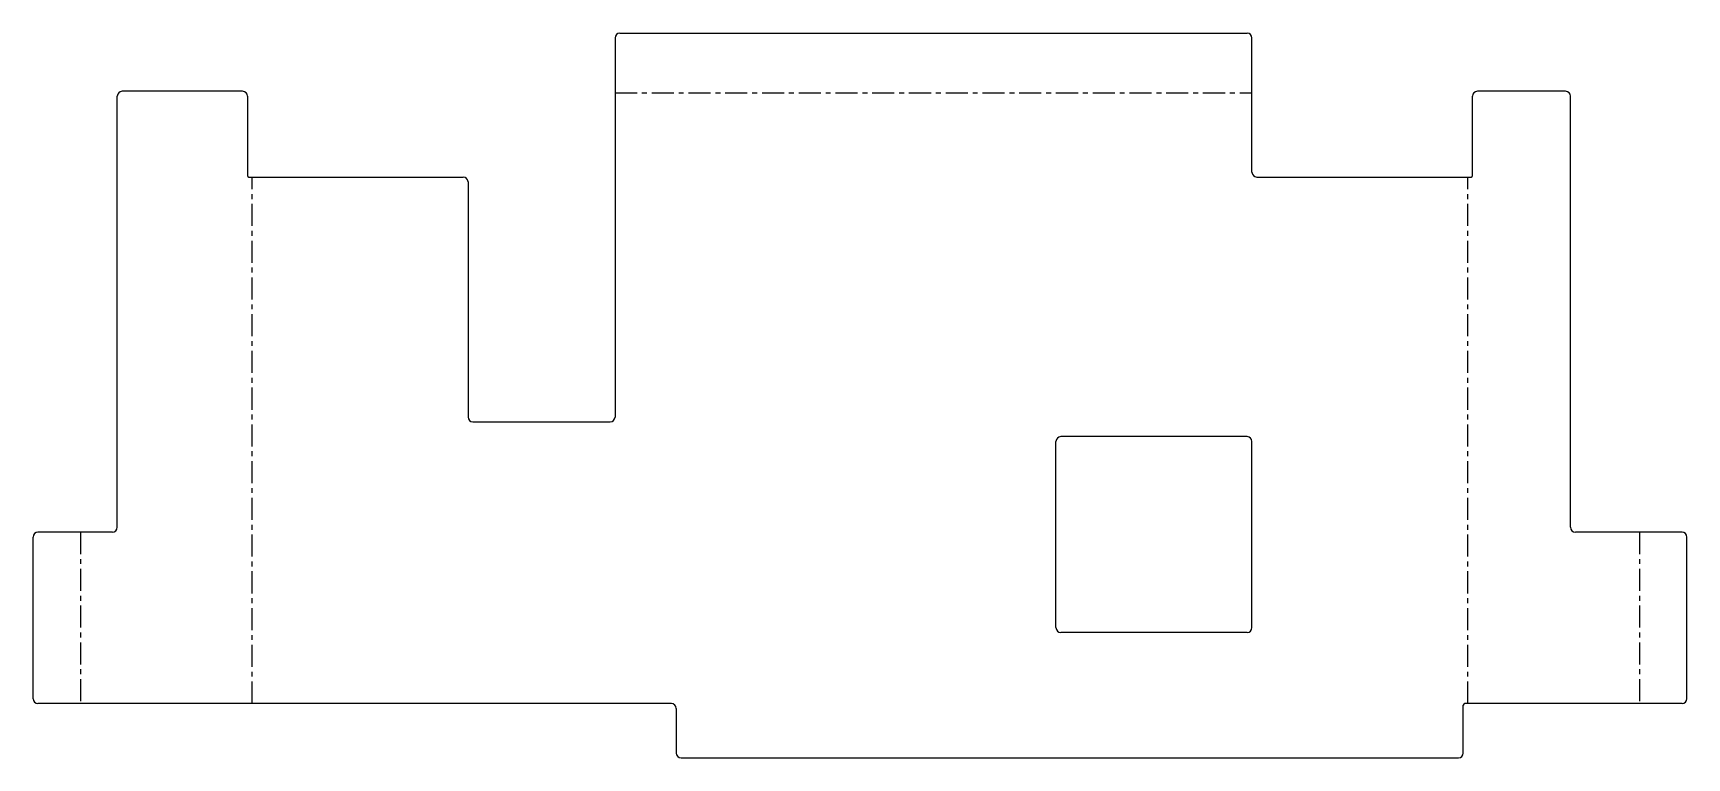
# Model space of a CAD drawing. Extents: x -16.9 to 16.9, y -19.2 to -4.4.
import ezdxf

# ---------------------------------------------------------------- set-up
doc = ezdxf.new("R2010")
doc.units = 0
doc.header["$MEASUREMENT"] = 0
doc.linetypes.add('CENTER', pattern=[0.72, 0.45, -0.09, 0.09, -0.09])
doc.layers.add('SHEETMETAL_BEND_LINES_DOWN', color=7, linetype='CENTER')
doc.layers.add('VISIBLE', color=7, linetype='CONTINUOUS')

msp = doc.modelspace()

# ---------------------------------------------------------------- linework, layer by layer
at = {"layer": 'SHEETMETAL_BEND_LINES_DOWN'}
for p, q in [((-5, -5.657), (8, -5.657)), ((-12.407, -18.126), (-12.407, -7.376)), ((12.407, -18.126), (12.407, -7.376)), ((-15.907, -14.626), (-15.907, -18.126)), ((15.907, -14.626), (15.907, -18.126))]:
    msp.add_line(p, q, dxfattribs=at)
at = {"layer": 'VISIBLE'}
for p, q in [((-5, -4.538), (-5, -12.276)), ((-4.9, -4.438), (7.9, -4.438)), ((8, -7.276), (8, -4.538)), ((-15.157, -14.526), (-15.157, -5.726)), ((-12.601, -5.626), (-15.057, -5.626)), ((-12.501, -5.726), (-12.501, -7.346)), ((12.501, -7.346), (12.501, -5.726)), ((14.401, -5.626), (12.601, -5.626)), ((14.501, -14.526), (14.501, -5.726)), ((-12.471, -7.376), (-8.1, -7.376)), ((8.1, -7.376), (12.471, -7.376)), ((-8, -7.476), (-8, -12.276)), ((-7.9, -12.376), (-5.1, -12.376)), ((4, -16.576), (4, -12.776)), ((7.9, -12.676), (4.1, -12.676)), ((8, -16.576), (8, -12.776)), ((-16.876, -18.026), (-16.876, -14.726)), ((-15.257, -14.626), (-16.776, -14.626)), ((16.776, -14.626), (14.601, -14.626)), ((16.876, -18.026), (16.876, -14.726)), ((7.9, -16.676), (4.1, -16.676)), ((-3.85, -18.126), (-16.776, -18.126)), ((-3.75, -18.226), (-3.75, -19.136)), ((12.313, -19.136), (12.313, -18.156)), ((16.776, -18.126), (12.343, -18.126)), ((-3.65, -19.236), (12.213, -19.236))]:
    msp.add_line(p, q, dxfattribs=at)
for centre, radius, start, end in [((-4.9, -4.538), 0.1, 90, 180), ((7.9, -4.538), 0.1, 0, 90), ((-15.057, -5.726), 0.1, 90, 180), ((-12.601, -5.726), 0.1, 0, 90), ((12.601, -5.726), 0.1, 90, 180), ((14.401, -5.726), 0.1, 0, 90), ((-12.471, -7.346), 0.03, 180, 270), ((-8.1, -7.476), 0.1, 0, 90), ((8.1, -7.276), 0.1, 180, 270), ((12.471, -7.346), 0.03, 270, 0), ((-7.9, -12.276), 0.1, 180, 270), ((-5.1, -12.276), 0.1, 270, 0), ((4.1, -12.776), 0.1, 90, 180), ((7.9, -12.776), 0.1, 0, 90), ((-16.776, -14.726), 0.1, 90, 180), ((-15.257, -14.526), 0.1, 270, 0), ((14.601, -14.526), 0.1, 180, 270), ((16.776, -14.726), 0.1, 0, 90), ((4.1, -16.576), 0.1, 180, 270), ((7.9, -16.576), 0.1, 270, 0), ((-16.776, -18.026), 0.1, 180, 270), ((-3.85, -18.226), 0.1, 0, 90), ((12.343, -18.156), 0.03, 90, 180), ((16.776, -18.026), 0.1, 270, 0), ((-3.65, -19.136), 0.1, 180, 270), ((12.213, -19.136), 0.1, 270, 0)]:
    msp.add_arc(centre, radius, start, end, dxfattribs=at)

doc.saveas('drawing.dxf')
